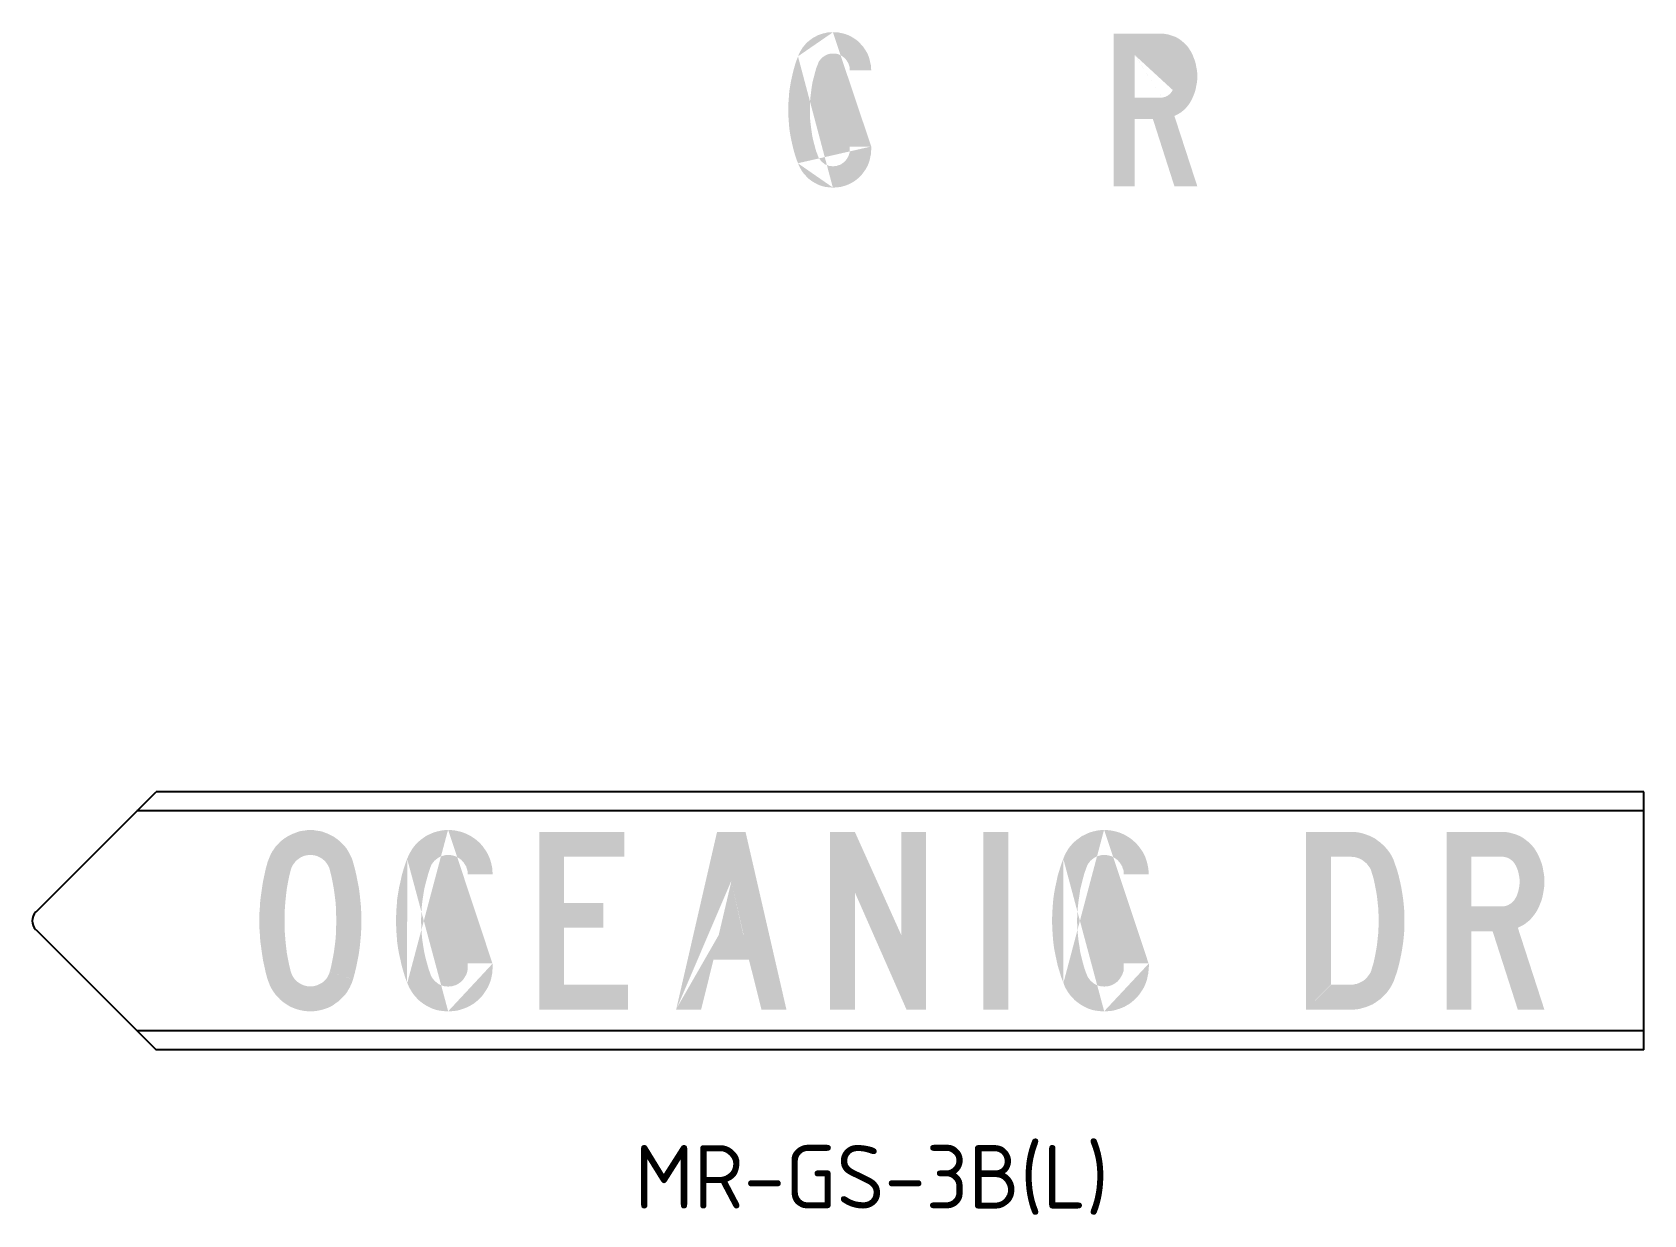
# Model space of a CAD drawing. Extents: x 78 to 205, y 104 to 197.
import ezdxf

# ---------------------------------------------------------------- set-up
doc = ezdxf.new("R2010")
doc.units = 0
doc.header["$LTSCALE"] = 12
doc.header["$MEASUREMENT"] = 0
doc.layers.add('L25', color=1, linetype='CONTINUOUS')
doc.layers.add('T50', color=7, linetype='CONTINUOUS')
doc.styles.add('ISO', font='ISO3098B')

msp = doc.modelspace()

# ---------------------------------------------------------------- hatches: boundary and pattern name
at = {"layer": 'L25'}
h = msp.add_hatch(color=256, dxfattribs=at)
h.paths.add_polyline_path([(144.11, 187.49), (144.09, 187.49)], flags=16)
edge = h.paths.add_edge_path()
edge.add_line((142.41, 187.72), (144.11, 187.72))
edge.add_line((144.11, 187.72), (144.11, 187.49))
edge.add_line((144.09, 187.29), (144.11, 187.49))
edge.add_line((144.09, 187.29), (144.08, 187.08))
edge.add_line((144.08, 187.08), (144.03, 186.88))
edge.add_line((144.03, 186.88), (143.99, 186.67))
edge.add_line((143.99, 186.67), (143.93, 186.48))
edge.add_line((143.93, 186.48), (143.86, 186.29))
edge.add_line((143.86, 186.29), (143.77, 186.11))
edge.add_line((143.77, 186.11), (143.67, 185.93))
edge.add_line((143.67, 185.93), (143.55, 185.76))
edge.add_line((143.55, 185.76), (143.43, 185.59))
edge.add_line((143.43, 185.59), (143.3, 185.43))
edge.add_line((143.3, 185.43), (143.16, 185.29))
edge.add_line((143.16, 185.29), (143, 185.16))
edge.add_line((143, 185.16), (142.84, 185.03))
edge.add_line((142.84, 185.03), (142.66, 184.92))
edge.add_line((142.66, 184.92), (142.49, 184.82))
edge.add_line((142.49, 184.82), (142.3, 184.73))
edge.add_line((142.3, 184.73), (142.11, 184.66))
edge.add_line((142.11, 184.66), (141.92, 184.6))
edge.add_line((141.92, 184.6), (141.71, 184.54))
edge.add_line((141.71, 184.54), (141.51, 184.52))
edge.add_line((141.51, 184.52), (141.31, 184.5))
edge.add_line((141.31, 184.5), (141.1, 184.49))
edge.add_line((141.1, 184.49), (140.9, 184.5))
edge.add_line((140.9, 184.5), (140.71, 184.52))
edge.add_line((140.71, 184.52), (140.5, 184.54))
edge.add_line((140.5, 184.54), (140.31, 184.59))
edge.add_line((140.31, 184.59), (140.12, 184.65))
edge.add_line((140.12, 184.65), (139.93, 184.72))
edge.add_line((139.93, 184.72), (139.76, 184.81))
edge.add_line((139.76, 184.81), (139.58, 184.91))
edge.add_line((139.58, 184.91), (139.42, 185.01))
edge.add_line((139.42, 185.01), (139.26, 185.13))
edge.add_line((139.26, 185.13), (139.1, 185.26))
edge.add_line((139.1, 185.26), (138.97, 185.41))
edge.add_line((138.97, 185.41), (138.84, 185.55))
edge.add_line((138.84, 185.55), (138.71, 185.71))
edge.add_line((138.71, 185.71), (138.61, 185.87))
edge.add_line((138.61, 185.87), (138.51, 186.05))
edge.add_line((138.51, 186.05), (138.42, 186.22))
edge.add_line((138.42, 186.22), (138.35, 186.41))
edge.add_line((138.35, 186.41), (138.2, 186.79))
edge.add_line((138.2, 186.79), (138.08, 187.18))
edge.add_line((138.08, 187.18), (137.97, 187.58))
edge.add_line((137.97, 187.58), (137.88, 187.97))
edge.add_line((137.88, 187.97), (137.79, 188.38))
edge.add_line((137.79, 188.38), (137.72, 188.77))
edge.add_line((137.72, 188.77), (137.66, 189.18))
edge.add_line((137.66, 189.18), (137.63, 189.59))
edge.add_line((137.63, 189.59), (137.6, 190))
edge.add_line((137.6, 190), (137.59, 190.41))
edge.add_line((137.59, 190.41), (137.59, 190.82))
edge.add_line((137.59, 190.82), (137.6, 191.22))
edge.add_line((137.6, 191.22), (137.63, 191.63))
edge.add_line((137.63, 191.63), (137.66, 192.04))
edge.add_line((137.66, 192.04), (137.72, 192.43))
edge.add_line((137.72, 192.43), (137.79, 192.84))
edge.add_line((137.79, 192.84), (137.88, 193.24))
edge.add_line((137.88, 193.24), (137.97, 193.64))
edge.add_line((137.97, 193.64), (138.08, 194.04))
edge.add_line((138.08, 194.04), (138.2, 194.42))
edge.add_line((138.2, 194.42), (138.35, 194.81))
edge.add_line((138.35, 194.81), (138.42, 194.99))
edge.add_line((138.42, 194.99), (138.51, 195.18))
edge.add_line((138.51, 195.18), (138.61, 195.34))
edge.add_line((138.61, 195.34), (138.71, 195.51))
edge.add_line((138.71, 195.51), (138.84, 195.67))
edge.add_line((138.84, 195.67), (138.97, 195.82))
edge.add_line((138.97, 195.82), (139.1, 195.95))
edge.add_line((139.1, 195.95), (139.26, 196.08))
edge.add_line((139.26, 196.08), (139.42, 196.2))
edge.add_line((139.42, 196.2), (139.58, 196.31))
edge.add_line((139.58, 196.31), (139.76, 196.4))
edge.add_line((139.76, 196.4), (139.93, 196.49))
edge.add_line((139.93, 196.49), (140.12, 196.56))
edge.add_line((140.12, 196.56), (140.31, 196.62))
edge.add_line((140.31, 196.62), (140.5, 196.66))
edge.add_line((140.5, 196.66), (140.71, 196.71))
edge.add_line((140.71, 196.71), (140.9, 196.72))
edge.add_line((140.9, 196.72), (141.1, 196.72))
edge.add_line((141.1, 196.72), (141.31, 196.72))
edge.add_line((141.31, 196.72), (141.51, 196.71))
edge.add_line((141.51, 196.71), (141.71, 196.66))
edge.add_line((141.71, 196.66), (141.92, 196.62))
edge.add_line((141.92, 196.62), (142.11, 196.56))
edge.add_line((142.11, 196.56), (142.3, 196.49))
edge.add_line((142.3, 196.49), (142.49, 196.4))
edge.add_line((142.49, 196.4), (142.66, 196.3))
edge.add_line((142.66, 196.3), (142.84, 196.18))
edge.add_line((142.84, 196.18), (143, 196.07))
edge.add_line((143, 196.07), (143.16, 195.92))
edge.add_line((143.16, 195.92), (143.3, 195.77))
edge.add_line((143.3, 195.77), (143.43, 195.63))
edge.add_line((143.43, 195.63), (143.55, 195.47))
edge.add_line((143.55, 195.47), (143.67, 195.29))
edge.add_line((143.67, 195.29), (143.77, 195.12))
edge.add_line((143.77, 195.12), (143.86, 194.93))
edge.add_line((143.86, 194.93), (143.93, 194.74))
edge.add_line((143.93, 194.74), (143.99, 194.53))
edge.add_line((143.99, 194.53), (144.03, 194.34))
edge.add_line((144.03, 194.34), (144.08, 194.14))
edge.add_line((144.08, 194.14), (144.09, 193.94))
edge.add_line((144.09, 193.94), (144.11, 193.73))
edge.add_line((144.11, 193.73), (142.41, 193.73))
edge.add_line((142.41, 193.73), (142.41, 193.86))
edge.add_line((142.41, 193.86), (142.4, 194.01))
edge.add_line((142.4, 194.01), (142.36, 194.14))
edge.add_line((142.36, 194.14), (142.31, 194.27))
edge.add_line((142.31, 194.27), (142.24, 194.39))
edge.add_line((142.24, 194.39), (142.17, 194.51))
edge.add_line((142.17, 194.51), (142.08, 194.61))
edge.add_line((142.08, 194.61), (141.99, 194.71))
edge.add_line((141.99, 194.71), (141.87, 194.8))
edge.add_line((141.87, 194.8), (141.76, 194.87))
edge.add_line((141.76, 194.87), (141.64, 194.94))
edge.add_line((141.64, 194.94), (141.51, 194.99))
edge.add_line((141.51, 194.99), (141.38, 195.02))
edge.add_line((141.38, 195.02), (141.23, 195.04))
edge.add_line((141.23, 195.04), (141.1, 195.04))
edge.add_line((141.1, 195.04), (140.97, 195.04))
edge.add_line((140.97, 195.04), (140.84, 195.02))
edge.add_line((140.84, 195.02), (140.72, 194.99))
edge.add_line((140.72, 194.99), (140.59, 194.94))
edge.add_line((140.59, 194.94), (140.47, 194.88))
edge.add_line((140.47, 194.88), (140.37, 194.81))
edge.add_line((140.37, 194.81), (140.27, 194.74))
edge.add_line((140.27, 194.74), (140.17, 194.65))
edge.add_line((140.17, 194.65), (140.1, 194.55))
edge.add_line((140.1, 194.55), (140.01, 194.45))
edge.add_line((140.01, 194.45), (139.95, 194.33))
edge.add_line((139.95, 194.33), (139.91, 194.21))
edge.add_line((139.91, 194.21), (139.77, 193.85))
edge.add_line((139.77, 193.85), (139.67, 193.47))
edge.add_line((139.67, 193.47), (139.57, 193.09))
edge.add_line((139.57, 193.09), (139.48, 192.73))
edge.add_line((139.48, 192.73), (139.42, 192.35))
edge.add_line((139.42, 192.35), (139.37, 191.95))
edge.add_line((139.37, 191.95), (139.32, 191.57))
edge.add_line((139.32, 191.57), (139.29, 191.19))
edge.add_line((139.29, 191.19), (139.28, 190.8))
edge.add_line((139.28, 190.8), (139.28, 190.42))
edge.add_line((139.28, 190.42), (139.29, 190.03))
edge.add_line((139.29, 190.03), (139.32, 189.65))
edge.add_line((139.32, 189.65), (139.37, 189.26))
edge.add_line((139.37, 189.26), (139.42, 188.88))
edge.add_line((139.42, 188.88), (139.48, 188.5))
edge.add_line((139.48, 188.5), (139.57, 188.12))
edge.add_line((139.57, 188.12), (139.67, 187.74))
edge.add_line((139.67, 187.74), (139.77, 187.37))
edge.add_line((139.77, 187.37), (139.91, 187.01))
edge.add_line((139.91, 187.01), (139.95, 186.89))
edge.add_line((139.95, 186.89), (140.01, 186.78))
edge.add_line((140.01, 186.78), (140.1, 186.67))
edge.add_line((140.1, 186.67), (140.17, 186.57))
edge.add_line((140.17, 186.57), (140.27, 186.48))
edge.add_line((140.27, 186.48), (140.37, 186.4))
edge.add_line((140.37, 186.4), (140.47, 186.32))
edge.add_line((140.47, 186.32), (140.59, 186.28))
edge.add_line((140.59, 186.28), (140.72, 186.22))
edge.add_line((140.72, 186.22), (140.84, 186.19))
edge.add_line((140.84, 186.19), (140.97, 186.18))
edge.add_line((140.97, 186.18), (141.1, 186.16))
edge.add_line((141.1, 186.16), (141.23, 186.18))
edge.add_line((141.23, 186.18), (141.38, 186.19))
edge.add_line((141.38, 186.19), (141.51, 186.24))
edge.add_line((141.51, 186.24), (141.64, 186.28))
edge.add_line((141.64, 186.28), (141.76, 186.34))
edge.add_line((141.76, 186.34), (141.87, 186.43))
edge.add_line((141.87, 186.43), (141.99, 186.5))
edge.add_line((141.99, 186.5), (142.08, 186.6))
edge.add_line((142.08, 186.6), (142.17, 186.72))
edge.add_line((142.17, 186.72), (142.24, 186.83))
edge.add_line((142.24, 186.83), (142.31, 186.95))
edge.add_line((142.31, 186.95), (142.36, 187.08))
edge.add_line((142.36, 187.08), (142.4, 187.21))
edge.add_line((142.4, 187.21), (142.41, 187.34))
edge.add_line((142.41, 187.34), (142.41, 187.49))
edge.add_line((142.41, 187.49), (142.41, 187.72))
edge = h.paths.add_edge_path(flags=16)
edge.add_line((138.35, 186.41), (138.33, 186.41))
edge.add_line((141.1, 184.49), (141.09, 184.49))
edge.add_line((138.35, 194.81), (138.33, 194.81))
edge.add_line((141.1, 196.72), (141.09, 196.72))
edge.add_line((144.11, 187.72), (144.09, 187.72))
h = msp.add_hatch(color=256, dxfattribs=at)
h.paths.add_polyline_path([(144.11, 187.49), (144.09, 187.49)], flags=16)
edge = h.paths.add_edge_path()
edge.add_line((142.41, 187.72), (144.11, 187.72))
edge.add_line((144.11, 187.72), (144.11, 187.49))
edge.add_line((144.09, 187.29), (144.11, 187.49))
edge.add_line((144.09, 187.29), (144.08, 187.08))
edge.add_line((144.08, 187.08), (144.03, 186.88))
edge.add_line((144.03, 186.88), (143.99, 186.67))
edge.add_line((143.99, 186.67), (143.93, 186.48))
edge.add_line((143.93, 186.48), (143.86, 186.29))
edge.add_line((143.86, 186.29), (143.77, 186.11))
edge.add_line((143.77, 186.11), (143.67, 185.93))
edge.add_line((143.67, 185.93), (143.55, 185.76))
edge.add_line((143.55, 185.76), (143.43, 185.59))
edge.add_line((143.43, 185.59), (143.3, 185.43))
edge.add_line((143.3, 185.43), (143.16, 185.29))
edge.add_line((143.16, 185.29), (143, 185.16))
edge.add_line((143, 185.16), (142.84, 185.03))
edge.add_line((142.84, 185.03), (142.66, 184.92))
edge.add_line((142.66, 184.92), (142.49, 184.82))
edge.add_line((142.49, 184.82), (142.3, 184.73))
edge.add_line((142.3, 184.73), (142.11, 184.66))
edge.add_line((142.11, 184.66), (141.92, 184.6))
edge.add_line((141.92, 184.6), (141.71, 184.54))
edge.add_line((141.71, 184.54), (141.51, 184.52))
edge.add_line((141.51, 184.52), (141.31, 184.5))
edge.add_line((141.31, 184.5), (141.1, 184.49))
edge.add_line((141.1, 184.49), (140.9, 184.5))
edge.add_line((140.9, 184.5), (140.71, 184.52))
edge.add_line((140.71, 184.52), (140.5, 184.54))
edge.add_line((140.5, 184.54), (140.31, 184.59))
edge.add_line((140.31, 184.59), (140.12, 184.65))
edge.add_line((140.12, 184.65), (139.93, 184.72))
edge.add_line((139.93, 184.72), (139.76, 184.81))
edge.add_line((139.76, 184.81), (139.58, 184.91))
edge.add_line((139.58, 184.91), (139.42, 185.01))
edge.add_line((139.42, 185.01), (139.26, 185.13))
edge.add_line((139.26, 185.13), (139.1, 185.26))
edge.add_line((139.1, 185.26), (138.97, 185.41))
edge.add_line((138.97, 185.41), (138.84, 185.55))
edge.add_line((138.84, 185.55), (138.71, 185.71))
edge.add_line((138.71, 185.71), (138.61, 185.87))
edge.add_line((138.61, 185.87), (138.51, 186.05))
edge.add_line((138.51, 186.05), (138.42, 186.22))
edge.add_line((138.42, 186.22), (138.35, 186.41))
edge.add_line((138.35, 186.41), (138.2, 186.79))
edge.add_line((138.2, 186.79), (138.08, 187.18))
edge.add_line((138.08, 187.18), (137.97, 187.58))
edge.add_line((137.97, 187.58), (137.88, 187.97))
edge.add_line((137.88, 187.97), (137.79, 188.38))
edge.add_line((137.79, 188.38), (137.72, 188.77))
edge.add_line((137.72, 188.77), (137.66, 189.18))
edge.add_line((137.66, 189.18), (137.63, 189.59))
edge.add_line((137.63, 189.59), (137.6, 190))
edge.add_line((137.6, 190), (137.59, 190.41))
edge.add_line((137.59, 190.41), (137.59, 190.82))
edge.add_line((137.59, 190.82), (137.6, 191.22))
edge.add_line((137.6, 191.22), (137.63, 191.63))
edge.add_line((137.63, 191.63), (137.66, 192.04))
edge.add_line((137.66, 192.04), (137.72, 192.43))
edge.add_line((137.72, 192.43), (137.79, 192.84))
edge.add_line((137.79, 192.84), (137.88, 193.24))
edge.add_line((137.88, 193.24), (137.97, 193.64))
edge.add_line((137.97, 193.64), (138.08, 194.04))
edge.add_line((138.08, 194.04), (138.2, 194.42))
edge.add_line((138.2, 194.42), (138.35, 194.81))
edge.add_line((138.35, 194.81), (138.42, 194.99))
edge.add_line((138.42, 194.99), (138.51, 195.18))
edge.add_line((138.51, 195.18), (138.61, 195.34))
edge.add_line((138.61, 195.34), (138.71, 195.51))
edge.add_line((138.71, 195.51), (138.84, 195.67))
edge.add_line((138.84, 195.67), (138.97, 195.82))
edge.add_line((138.97, 195.82), (139.1, 195.95))
edge.add_line((139.1, 195.95), (139.26, 196.08))
edge.add_line((139.26, 196.08), (139.42, 196.2))
edge.add_line((139.42, 196.2), (139.58, 196.31))
edge.add_line((139.58, 196.31), (139.76, 196.4))
edge.add_line((139.76, 196.4), (139.93, 196.49))
edge.add_line((139.93, 196.49), (140.12, 196.56))
edge.add_line((140.12, 196.56), (140.31, 196.62))
edge.add_line((140.31, 196.62), (140.5, 196.66))
edge.add_line((140.5, 196.66), (140.71, 196.71))
edge.add_line((140.71, 196.71), (140.9, 196.72))
edge.add_line((140.9, 196.72), (141.1, 196.72))
edge.add_line((141.1, 196.72), (141.31, 196.72))
edge.add_line((141.31, 196.72), (141.51, 196.71))
edge.add_line((141.51, 196.71), (141.71, 196.66))
edge.add_line((141.71, 196.66), (141.92, 196.62))
edge.add_line((141.92, 196.62), (142.11, 196.56))
edge.add_line((142.11, 196.56), (142.3, 196.49))
edge.add_line((142.3, 196.49), (142.49, 196.4))
edge.add_line((142.49, 196.4), (142.66, 196.3))
edge.add_line((142.66, 196.3), (142.84, 196.18))
edge.add_line((142.84, 196.18), (143, 196.07))
edge.add_line((143, 196.07), (143.16, 195.92))
edge.add_line((143.16, 195.92), (143.3, 195.77))
edge.add_line((143.3, 195.77), (143.43, 195.63))
edge.add_line((143.43, 195.63), (143.55, 195.47))
edge.add_line((143.55, 195.47), (143.67, 195.29))
edge.add_line((143.67, 195.29), (143.77, 195.12))
edge.add_line((143.77, 195.12), (143.86, 194.93))
edge.add_line((143.86, 194.93), (143.93, 194.74))
edge.add_line((143.93, 194.74), (143.99, 194.53))
edge.add_line((143.99, 194.53), (144.03, 194.34))
edge.add_line((144.03, 194.34), (144.08, 194.14))
edge.add_line((144.08, 194.14), (144.09, 193.94))
edge.add_line((144.09, 193.94), (144.11, 193.73))
edge.add_line((144.11, 193.73), (142.41, 193.73))
edge.add_line((142.41, 193.73), (142.41, 193.86))
edge.add_line((142.41, 193.86), (142.4, 194.01))
edge.add_line((142.4, 194.01), (142.36, 194.14))
edge.add_line((142.36, 194.14), (142.31, 194.27))
edge.add_line((142.31, 194.27), (142.24, 194.39))
edge.add_line((142.24, 194.39), (142.17, 194.51))
edge.add_line((142.17, 194.51), (142.08, 194.61))
edge.add_line((142.08, 194.61), (141.99, 194.71))
edge.add_line((141.99, 194.71), (141.87, 194.8))
edge.add_line((141.87, 194.8), (141.76, 194.87))
edge.add_line((141.76, 194.87), (141.64, 194.94))
edge.add_line((141.64, 194.94), (141.51, 194.99))
edge.add_line((141.51, 194.99), (141.38, 195.02))
edge.add_line((141.38, 195.02), (141.23, 195.04))
edge.add_line((141.23, 195.04), (141.1, 195.04))
edge.add_line((141.1, 195.04), (140.97, 195.04))
edge.add_line((140.97, 195.04), (140.84, 195.02))
edge.add_line((140.84, 195.02), (140.72, 194.99))
edge.add_line((140.72, 194.99), (140.59, 194.94))
edge.add_line((140.59, 194.94), (140.47, 194.88))
edge.add_line((140.47, 194.88), (140.37, 194.81))
edge.add_line((140.37, 194.81), (140.27, 194.74))
edge.add_line((140.27, 194.74), (140.17, 194.65))
edge.add_line((140.17, 194.65), (140.1, 194.55))
edge.add_line((140.1, 194.55), (140.01, 194.45))
edge.add_line((140.01, 194.45), (139.95, 194.33))
edge.add_line((139.95, 194.33), (139.91, 194.21))
edge.add_line((139.91, 194.21), (139.77, 193.85))
edge.add_line((139.77, 193.85), (139.67, 193.47))
edge.add_line((139.67, 193.47), (139.57, 193.09))
edge.add_line((139.57, 193.09), (139.48, 192.73))
edge.add_line((139.48, 192.73), (139.42, 192.35))
edge.add_line((139.42, 192.35), (139.37, 191.95))
edge.add_line((139.37, 191.95), (139.32, 191.57))
edge.add_line((139.32, 191.57), (139.29, 191.19))
edge.add_line((139.29, 191.19), (139.28, 190.8))
edge.add_line((139.28, 190.8), (139.28, 190.42))
edge.add_line((139.28, 190.42), (139.29, 190.03))
edge.add_line((139.29, 190.03), (139.32, 189.65))
edge.add_line((139.32, 189.65), (139.37, 189.26))
edge.add_line((139.37, 189.26), (139.42, 188.88))
edge.add_line((139.42, 188.88), (139.48, 188.5))
edge.add_line((139.48, 188.5), (139.57, 188.12))
edge.add_line((139.57, 188.12), (139.67, 187.74))
edge.add_line((139.67, 187.74), (139.77, 187.37))
edge.add_line((139.77, 187.37), (139.91, 187.01))
edge.add_line((139.91, 187.01), (139.95, 186.89))
edge.add_line((139.95, 186.89), (140.01, 186.78))
edge.add_line((140.01, 186.78), (140.1, 186.67))
edge.add_line((140.1, 186.67), (140.17, 186.57))
edge.add_line((140.17, 186.57), (140.27, 186.48))
edge.add_line((140.27, 186.48), (140.37, 186.4))
edge.add_line((140.37, 186.4), (140.47, 186.32))
edge.add_line((140.47, 186.32), (140.59, 186.28))
edge.add_line((140.59, 186.28), (140.72, 186.22))
edge.add_line((140.72, 186.22), (140.84, 186.19))
edge.add_line((140.84, 186.19), (140.97, 186.18))
edge.add_line((140.97, 186.18), (141.1, 186.16))
edge.add_line((141.1, 186.16), (141.23, 186.18))
edge.add_line((141.23, 186.18), (141.38, 186.19))
edge.add_line((141.38, 186.19), (141.51, 186.24))
edge.add_line((141.51, 186.24), (141.64, 186.28))
edge.add_line((141.64, 186.28), (141.76, 186.34))
edge.add_line((141.76, 186.34), (141.87, 186.43))
edge.add_line((141.87, 186.43), (141.99, 186.5))
edge.add_line((141.99, 186.5), (142.08, 186.6))
edge.add_line((142.08, 186.6), (142.17, 186.72))
edge.add_line((142.17, 186.72), (142.24, 186.83))
edge.add_line((142.24, 186.83), (142.31, 186.95))
edge.add_line((142.31, 186.95), (142.36, 187.08))
edge.add_line((142.36, 187.08), (142.4, 187.21))
edge.add_line((142.4, 187.21), (142.41, 187.34))
edge.add_line((142.41, 187.34), (142.41, 187.49))
edge.add_line((142.41, 187.49), (142.41, 187.72))
edge = h.paths.add_edge_path(flags=16)
edge.add_line((138.35, 186.41), (138.33, 186.41))
edge.add_line((141.1, 184.49), (141.09, 184.49))
edge.add_line((138.35, 194.81), (138.33, 194.81))
edge.add_line((141.1, 196.72), (141.09, 196.72))
edge.add_line((144.11, 187.72), (144.09, 187.72))
h = msp.add_hatch(color=256, dxfattribs=at)
h.paths.add_polyline_path([(166.86, 196.61), (166.87, 196.61)], flags=16)
edge = h.paths.add_edge_path()
edge.add_line((163.17, 196.61), (166.87, 196.61))
edge.add_line((167.07, 196.61), (166.87, 196.61))
edge.add_line((167.07, 196.61), (167.26, 196.58))
edge.add_line((167.26, 196.58), (167.45, 196.55))
edge.add_line((167.45, 196.55), (167.64, 196.49))
edge.add_line((167.64, 196.49), (167.83, 196.43))
edge.add_line((167.83, 196.43), (168.02, 196.36))
edge.add_line((168.02, 196.36), (168.2, 196.27))
edge.add_line((168.2, 196.27), (168.36, 196.17))
edge.add_line((168.36, 196.17), (168.52, 196.05))
edge.add_line((168.52, 196.05), (168.66, 195.93))
edge.add_line((168.66, 195.93), (168.81, 195.8))
edge.add_line((168.81, 195.8), (168.94, 195.66))
edge.add_line((168.94, 195.66), (169.07, 195.5))
edge.add_line((169.07, 195.5), (169.17, 195.34))
edge.add_line((169.17, 195.34), (169.28, 195.16))
edge.add_line((169.28, 195.16), (169.39, 194.94))
edge.add_line((169.39, 194.94), (169.48, 194.71))
edge.add_line((169.48, 194.71), (169.57, 194.48))
edge.add_line((169.57, 194.48), (169.64, 194.24))
edge.add_line((169.64, 194.24), (169.68, 193.99))
edge.add_line((169.68, 193.99), (169.73, 193.75))
edge.add_line((169.73, 193.75), (169.76, 193.5))
edge.add_line((169.76, 193.5), (169.76, 193.25))
edge.add_line((169.76, 193.25), (169.76, 193))
edge.add_line((169.76, 193), (169.73, 192.76))
edge.add_line((169.73, 192.76), (169.68, 192.51))
edge.add_line((169.68, 192.51), (169.64, 192.26))
edge.add_line((169.64, 192.26), (169.57, 192.01))
edge.add_line((169.57, 192.01), (169.48, 191.78))
edge.add_line((169.48, 191.78), (169.39, 191.56))
edge.add_line((169.39, 191.56), (169.28, 191.33))
edge.add_line((169.28, 191.33), (169.17, 191.15))
edge.add_line((169.17, 191.15), (169.06, 190.99))
edge.add_line((169.06, 190.99), (168.93, 190.83))
edge.add_line((168.93, 190.83), (168.8, 190.68))
edge.add_line((168.8, 190.68), (168.65, 190.55))
edge.add_line((168.65, 190.55), (168.49, 190.42))
edge.add_line((168.49, 190.42), (168.31, 190.31))
edge.add_line((168.31, 190.31), (168.14, 190.22))
edge.add_line((168.14, 190.22), (167.96, 190.13))
edge.add_line((167.96, 190.13), (169.76, 184.6))
edge.add_line((169.76, 184.6), (167.96, 184.6))
edge.add_line((167.96, 184.6), (166.27, 189.88))
edge.add_line((166.27, 189.88), (164.84, 189.88))
edge.add_line((164.84, 189.88), (164.84, 184.6))
edge.add_line((164.84, 184.6), (163.17, 184.6))
edge.add_line((163.17, 184.6), (163.17, 196.61))
h.paths.add_polyline_path([(166.86, 194.93), (166.87, 194.93)], flags=0)
edge = h.paths.add_edge_path(flags=16)
edge.add_line((166.87, 191.57), (164.84, 191.57))
edge.add_line((164.84, 191.57), (164.84, 194.93))
edge.add_line((164.84, 194.93), (166.87, 194.93))
edge.add_line((167, 194.93), (166.87, 194.93))
edge.add_line((167, 194.93), (167.12, 194.9))
edge.add_line((167.12, 194.9), (167.23, 194.87))
edge.add_line((167.23, 194.87), (167.34, 194.83))
edge.add_line((167.34, 194.83), (167.44, 194.77))
edge.add_line((167.44, 194.77), (167.54, 194.69))
edge.add_line((167.54, 194.69), (167.63, 194.62))
edge.add_line((167.63, 194.62), (167.7, 194.53))
edge.add_line((167.7, 194.53), (167.77, 194.43))
edge.add_line((167.77, 194.43), (167.83, 194.33))
edge.add_line((167.83, 194.33), (167.91, 194.16))
edge.add_line((167.91, 194.16), (167.98, 193.98))
edge.add_line((167.98, 193.98), (168.02, 193.81))
edge.add_line((168.02, 193.81), (168.05, 193.62))
edge.add_line((168.05, 193.62), (168.08, 193.44))
edge.add_line((168.08, 193.44), (168.08, 193.25))
edge.add_line((168.08, 193.25), (168.08, 193.06))
edge.add_line((168.08, 193.06), (168.05, 192.87))
edge.add_line((168.05, 192.87), (168.02, 192.7))
edge.add_line((168.02, 192.7), (167.98, 192.52))
edge.add_line((167.98, 192.52), (167.91, 192.33))
edge.add_line((167.91, 192.33), (167.83, 192.17))
edge.add_line((167.83, 192.17), (167.77, 192.07))
edge.add_line((167.77, 192.07), (167.7, 191.97))
edge.add_line((167.7, 191.97), (167.63, 191.88))
edge.add_line((167.63, 191.88), (167.54, 191.81))
edge.add_line((167.54, 191.81), (167.44, 191.73))
edge.add_line((167.44, 191.73), (167.34, 191.68))
edge.add_line((167.34, 191.68), (167.23, 191.63))
edge.add_line((167.23, 191.63), (167.12, 191.6))
edge.add_line((167.12, 191.6), (167, 191.57))
edge.add_line((167, 191.57), (166.87, 191.57))
edge = h.paths.add_edge_path(flags=16)
edge.add_line((164.84, 194.93), (164.83, 194.93))
edge.add_line((167.83, 192.17), (167.82, 192.17))
edge.add_line((167.96, 190.13), (167.95, 190.13))
edge.add_line((169.28, 191.33), (169.26, 191.33))
edge.add_line((167.83, 194.33), (167.82, 194.33))
edge.add_line((169.28, 195.16), (169.26, 195.16))
h = msp.add_hatch(color=256, dxfattribs=at)
h.paths.add_polyline_path([(166.86, 196.61), (166.87, 196.61)], flags=16)
edge = h.paths.add_edge_path()
edge.add_line((163.17, 196.61), (166.87, 196.61))
edge.add_line((167.07, 196.61), (166.87, 196.61))
edge.add_line((167.07, 196.61), (167.26, 196.58))
edge.add_line((167.26, 196.58), (167.45, 196.55))
edge.add_line((167.45, 196.55), (167.64, 196.49))
edge.add_line((167.64, 196.49), (167.83, 196.43))
edge.add_line((167.83, 196.43), (168.02, 196.36))
edge.add_line((168.02, 196.36), (168.2, 196.27))
edge.add_line((168.2, 196.27), (168.36, 196.17))
edge.add_line((168.36, 196.17), (168.52, 196.05))
edge.add_line((168.52, 196.05), (168.66, 195.93))
edge.add_line((168.66, 195.93), (168.81, 195.8))
edge.add_line((168.81, 195.8), (168.94, 195.66))
edge.add_line((168.94, 195.66), (169.07, 195.5))
edge.add_line((169.07, 195.5), (169.17, 195.34))
edge.add_line((169.17, 195.34), (169.28, 195.16))
edge.add_line((169.28, 195.16), (169.39, 194.94))
edge.add_line((169.39, 194.94), (169.48, 194.71))
edge.add_line((169.48, 194.71), (169.57, 194.48))
edge.add_line((169.57, 194.48), (169.64, 194.24))
edge.add_line((169.64, 194.24), (169.68, 193.99))
edge.add_line((169.68, 193.99), (169.73, 193.75))
edge.add_line((169.73, 193.75), (169.76, 193.5))
edge.add_line((169.76, 193.5), (169.76, 193.25))
edge.add_line((169.76, 193.25), (169.76, 193))
edge.add_line((169.76, 193), (169.73, 192.76))
edge.add_line((169.73, 192.76), (169.68, 192.51))
edge.add_line((169.68, 192.51), (169.64, 192.26))
edge.add_line((169.64, 192.26), (169.57, 192.01))
edge.add_line((169.57, 192.01), (169.48, 191.78))
edge.add_line((169.48, 191.78), (169.39, 191.56))
edge.add_line((169.39, 191.56), (169.28, 191.33))
edge.add_line((169.28, 191.33), (169.17, 191.15))
edge.add_line((169.17, 191.15), (169.06, 190.99))
edge.add_line((169.06, 190.99), (168.93, 190.83))
edge.add_line((168.93, 190.83), (168.8, 190.68))
edge.add_line((168.8, 190.68), (168.65, 190.55))
edge.add_line((168.65, 190.55), (168.49, 190.42))
edge.add_line((168.49, 190.42), (168.31, 190.31))
edge.add_line((168.31, 190.31), (168.14, 190.22))
edge.add_line((168.14, 190.22), (167.96, 190.13))
edge.add_line((167.96, 190.13), (169.76, 184.6))
edge.add_line((169.76, 184.6), (167.96, 184.6))
edge.add_line((167.96, 184.6), (166.27, 189.88))
edge.add_line((166.27, 189.88), (164.84, 189.88))
edge.add_line((164.84, 189.88), (164.84, 184.6))
edge.add_line((164.84, 184.6), (163.17, 184.6))
edge.add_line((163.17, 184.6), (163.17, 196.61))
h.paths.add_polyline_path([(166.86, 194.93), (166.87, 194.93)], flags=16)
edge = h.paths.add_edge_path(flags=16)
edge.add_line((166.87, 191.57), (164.84, 191.57))
edge.add_line((164.84, 191.57), (164.84, 194.93))
edge.add_line((164.84, 194.93), (166.87, 194.93))
edge.add_line((167, 194.93), (166.87, 194.93))
edge.add_line((167, 194.93), (167.12, 194.9))
edge.add_line((167.12, 194.9), (167.23, 194.87))
edge.add_line((167.23, 194.87), (167.34, 194.83))
edge.add_line((167.34, 194.83), (167.44, 194.77))
edge.add_line((167.44, 194.77), (167.54, 194.69))
edge.add_line((167.54, 194.69), (167.63, 194.62))
edge.add_line((167.63, 194.62), (167.7, 194.53))
edge.add_line((167.7, 194.53), (167.77, 194.43))
edge.add_line((167.77, 194.43), (167.83, 194.33))
edge.add_line((167.83, 194.33), (167.91, 194.16))
edge.add_line((167.91, 194.16), (167.98, 193.98))
edge.add_line((167.98, 193.98), (168.02, 193.81))
edge.add_line((168.02, 193.81), (168.05, 193.62))
edge.add_line((168.05, 193.62), (168.08, 193.44))
edge.add_line((168.08, 193.44), (168.08, 193.25))
edge.add_line((168.08, 193.25), (168.08, 193.06))
edge.add_line((168.08, 193.06), (168.05, 192.87))
edge.add_line((168.05, 192.87), (168.02, 192.7))
edge.add_line((168.02, 192.7), (167.98, 192.52))
edge.add_line((167.98, 192.52), (167.91, 192.33))
edge.add_line((167.91, 192.33), (167.83, 192.17))
edge.add_line((167.83, 192.17), (167.77, 192.07))
edge.add_line((167.77, 192.07), (167.7, 191.97))
edge.add_line((167.7, 191.97), (167.63, 191.88))
edge.add_line((167.63, 191.88), (167.54, 191.81))
edge.add_line((167.54, 191.81), (167.44, 191.73))
edge.add_line((167.44, 191.73), (167.34, 191.68))
edge.add_line((167.34, 191.68), (167.23, 191.63))
edge.add_line((167.23, 191.63), (167.12, 191.6))
edge.add_line((167.12, 191.6), (167, 191.57))
edge.add_line((167, 191.57), (166.87, 191.57))
edge = h.paths.add_edge_path(flags=16)
edge.add_line((164.84, 194.93), (164.83, 194.93))
edge.add_line((167.96, 190.13), (167.95, 190.13))
h = msp.add_hatch(color=256, dxfattribs=at)
h.paths.add_polyline_path([(97.95, 126.27), (97.98, 125.77), (98.02, 125.26), (98.07, 124.77), (98.13, 124.26), (98.22, 123.77), (98.32, 123.27), (98.44, 122.78), (98.49, 122.63), (98.56, 122.47), (98.65, 122.32), (98.75, 122.18), (98.85, 122.06), (98.99, 121.95), (99.12, 121.86), (99.26, 121.78), (99.41, 121.71), (99.56, 121.66), (99.73, 121.62), (99.9, 121.61), (100.07, 121.61), (100.23, 121.62), (100.4, 121.66), (100.55, 121.71), (100.7, 121.78), (100.86, 121.86), (100.99, 121.95), (101.11, 122.06), (101.23, 122.18), (101.32, 122.32), (101.4, 122.47), (101.47, 122.63), (101.52, 122.78), (101.64, 123.27), (101.74, 123.77), (101.83, 124.26), (101.9, 124.77), (101.96, 125.26), (102, 125.77), (102.01, 126.27), (102.03, 126.78), (102.01, 127.27), (102, 127.78), (101.96, 128.29), (101.9, 128.78), (101.83, 129.28), (101.74, 129.79), (101.64, 130.28), (101.52, 130.76), (101.47, 130.93), (101.4, 131.08), (101.32, 131.22), (101.23, 131.35), (101.11, 131.49), (100.99, 131.59), (100.86, 131.69), (100.7, 131.78), (100.55, 131.85), (100.4, 131.9), (100.23, 131.93), (100.07, 131.95), (99.9, 131.95), (99.73, 131.93), (99.56, 131.9), (99.41, 131.85), (99.26, 131.78), (99.12, 131.69), (98.99, 131.59), (98.85, 131.49), (98.75, 131.35), (98.65, 131.22), (98.56, 131.08), (98.49, 130.93), (98.44, 130.76), (98.32, 130.28), (98.22, 129.79), (98.13, 129.28), (98.07, 128.78), (98.02, 128.29), (97.98, 127.78), (97.95, 127.27), (97.95, 126.78)], flags=16)
h.paths.add_polyline_path([(95.97, 126.25), (96.01, 125.74), (96.04, 125.21), (96.11, 124.7), (96.18, 124.19), (96.26, 123.66), (96.37, 123.17), (96.48, 122.66), (96.62, 122.15), (96.71, 121.93), (96.79, 121.71), (96.89, 121.5), (97.01, 121.3), (97.15, 121.09), (97.28, 120.91), (97.45, 120.74), (97.61, 120.57), (97.79, 120.41), (97.98, 120.28), (98.19, 120.14), (98.39, 120.02), (98.61, 119.92), (98.82, 119.84), (99.05, 119.77), (99.27, 119.72), (99.51, 119.67), (99.75, 119.65), (99.99, 119.65), (100.23, 119.65), (100.45, 119.67), (100.69, 119.72), (100.93, 119.77), (101.15, 119.84), (101.37, 119.92), (101.59, 120.02), (101.79, 120.14), (101.98, 120.28), (102.17, 120.41), (102.35, 120.57), (102.52, 120.74), (102.68, 120.91), (102.83, 121.09), (102.95, 121.3), (103.07, 121.5), (103.17, 121.71), (103.27, 121.93), (103.34, 122.15), (103.48, 122.66), (103.6, 123.17), (103.7, 123.66), (103.8, 124.19), (103.87, 124.7), (103.92, 125.21), (103.97, 125.74), (103.99, 126.25), (104, 126.78), (103.99, 127.29), (103.97, 127.82), (103.92, 128.33), (103.87, 128.85), (103.8, 129.36), (103.7, 129.87), (103.6, 130.38), (103.48, 130.89), (103.34, 131.39), (103.27, 131.63), (103.17, 131.83), (103.07, 132.05), (102.95, 132.26), (102.83, 132.46), (102.68, 132.65), (102.52, 132.82), (102.35, 132.99), (102.17, 133.14), (101.98, 133.28), (101.79, 133.41), (101.59, 133.51), (101.37, 133.62), (101.15, 133.7), (100.93, 133.79), (100.69, 133.84), (100.45, 133.87), (100.23, 133.91), (99.99, 133.91), (99.75, 133.91), (99.51, 133.87), (99.27, 133.84), (99.05, 133.79), (98.82, 133.7), (98.61, 133.62), (98.39, 133.51), (98.19, 133.41), (97.98, 133.28), (97.79, 133.14), (97.61, 132.99), (97.45, 132.82), (97.28, 132.65), (97.15, 132.46), (97.01, 132.26), (96.89, 132.05), (96.79, 131.83), (96.71, 131.63), (96.62, 131.39), (96.48, 130.89), (96.37, 130.38), (96.26, 129.87), (96.18, 129.36), (96.11, 128.85), (96.04, 128.33), (96.01, 127.82), (95.97, 127.29), (95.97, 126.78)])
edge = h.paths.add_edge_path(flags=16)
edge.add_line((103.34, 122.15), (103.32, 122.15))
edge.add_line((101.52, 122.78), (101.5, 122.78))
h = msp.add_hatch(color=256, dxfattribs=at)
h.paths.add_polyline_path([(108.5, 133), (108.34, 132.85), (108.19, 132.68), (108.04, 132.49), (107.92, 132.29), (107.8, 132.1), (107.7, 131.88), (107.61, 131.68), (107.44, 131.22), (107.3, 130.78), (107.17, 130.32), (107.07, 129.84), (106.96, 129.38), (106.88, 128.9), (106.81, 128.44), (106.78, 127.97), (106.74, 127.49), (106.73, 127.02), (106.73, 126.54), (106.74, 126.06), (106.78, 125.59), (106.81, 125.11), (106.88, 124.63), (106.96, 124.17), (107.07, 123.7), (107.17, 123.24), (107.3, 122.78), (107.44, 122.32), (107.61, 121.88), (107.7, 121.66), (107.8, 121.45), (107.92, 121.25), (108.04, 121.06), (108.19, 120.87), (108.34, 120.7), (108.5, 120.53), (108.68, 120.38), (108.87, 120.24), (109.06, 120.12), (109.26, 120.01), (109.47, 119.9), (109.69, 119.82), (109.91, 119.75), (110.13, 119.7), (110.37, 119.67), (110.59, 119.65), (110.83, 119.63), (111.06, 119.65), (111.3, 119.67), (111.54, 119.7), (111.78, 119.77), (112, 119.84), (112.22, 119.92), (112.44, 120.02), (112.65, 120.14), (112.85, 120.26), (113.04, 120.41), (113.23, 120.57), (113.4, 120.74), (113.55, 120.92), (113.68, 121.11), (113.82, 121.32), (113.94, 121.52), (114.04, 121.74), (114.13, 121.96), (114.2, 122.18), (114.25, 122.42), (114.3, 122.66), (114.31, 122.9), (114.33, 123.14), (114.33, 123.41), (112.36, 123.41), (112.36, 123.14), (112.36, 122.97), (112.34, 122.81), (112.29, 122.66), (112.24, 122.51), (112.15, 122.37), (112.07, 122.23), (111.97, 122.1), (111.86, 121.98), (111.73, 121.89), (111.59, 121.79), (111.46, 121.72), (111.3, 121.67), (111.15, 121.62), (110.98, 121.61), (110.83, 121.59), (110.67, 121.61), (110.52, 121.62), (110.38, 121.66), (110.23, 121.72), (110.09, 121.78), (109.98, 121.86), (109.86, 121.96), (109.74, 122.06), (109.65, 122.18), (109.55, 122.3), (109.48, 122.44), (109.43, 122.57), (109.28, 123), (109.16, 123.43), (109.04, 123.87), (108.94, 124.31), (108.87, 124.75), (108.8, 125.19), (108.75, 125.65), (108.72, 126.1), (108.7, 126.56), (108.7, 127), (108.72, 127.46), (108.75, 127.9), (108.8, 128.34), (108.87, 128.8), (108.94, 129.24), (109.04, 129.67), (109.16, 130.11), (109.28, 130.55), (109.43, 130.98), (109.48, 131.12), (109.55, 131.25), (109.65, 131.37), (109.74, 131.49), (109.86, 131.59), (109.98, 131.68), (110.09, 131.76), (110.23, 131.83), (110.38, 131.88), (110.52, 131.92), (110.67, 131.95), (110.83, 131.95), (110.98, 131.95), (111.15, 131.92), (111.3, 131.88), (111.46, 131.83), (111.59, 131.75), (111.73, 131.66), (111.86, 131.56), (111.97, 131.44), (112.07, 131.32), (112.15, 131.18), (112.24, 131.05), (112.29, 130.89), (112.34, 130.74), (112.36, 130.57), (112.36, 130.42), (114.33, 130.42), (114.31, 130.66), (114.3, 130.89), (114.25, 131.13), (114.2, 131.35), (114.13, 131.59), (114.04, 131.81), (113.94, 132.03), (113.82, 132.24), (113.68, 132.44), (113.55, 132.63), (113.4, 132.8), (113.23, 132.97), (113.04, 133.14), (112.85, 133.28), (112.65, 133.41), (112.44, 133.53), (112.22, 133.63), (112, 133.72), (111.78, 133.79), (111.54, 133.84), (111.3, 133.89), (111.06, 133.91), (110.83, 133.91), (110.59, 133.91), (110.37, 133.89), (110.13, 133.84), (109.91, 133.79), (109.69, 133.72), (109.47, 133.63), (109.26, 133.53), (109.06, 133.43), (108.87, 133.29), (108.68, 133.16)])
edge = h.paths.add_edge_path(flags=16)
edge.add_line((114.33, 123.14), (114.31, 123.14))
edge.add_line((114.33, 123.14), (114.31, 123.14))
edge = h.paths.add_edge_path(flags=16)
edge.add_line((107.61, 121.88), (107.59, 121.88))
edge.add_line((107.61, 131.68), (107.59, 131.68))
edge.add_line((110.83, 119.63), (110.81, 119.63))
edge.add_line((114.33, 123.41), (114.31, 123.41))
edge.add_line((110.83, 133.91), (110.81, 133.91))
h = msp.add_hatch(color=256, dxfattribs=at)
h.paths.add_polyline_path([(124.98, 119.77), (117.99, 119.77), (117.99, 133.77), (124.69, 133.77), (124.69, 131.81), (119.95, 131.81), (119.95, 128.17), (123.02, 128.17), (123.02, 126.22), (119.95, 126.22), (119.95, 121.74), (124.98, 121.74)])
edge = h.paths.add_edge_path()
edge.add_line((117.99, 119.77), (117.97, 119.77))
h = msp.add_hatch(color=256, dxfattribs=at)
h.paths.add_polyline_path([(137.44, 119.77), (135.48, 119.77), (134.49, 123.7), (131.7, 123.7), (130.72, 119.77), (128.76, 119.77), (131.98, 133.77), (134.22, 133.77)])
h.paths.add_polyline_path([(134.07, 125.65), (133.1, 129.86), (132.11, 125.65)], flags=16)
edge = h.paths.add_edge_path()
edge.add_line((128.76, 119.77), (128.74, 119.77))
edge.add_line((132.11, 125.65), (132.09, 125.65))
edge.add_line((134.07, 125.65), (134.05, 125.65))
edge.add_line((133.1, 129.86), (133.08, 129.86))
h = msp.add_hatch(color=256, dxfattribs=at)
h.paths.add_polyline_path([(142.82, 129.01), (142.82, 119.77), (140.87, 119.77), (140.87, 133.77), (142.82, 133.77), (146.47, 125.65), (146.47, 133.77), (148.42, 133.77), (148.42, 119.77), (146.89, 119.77)])
edge = h.paths.add_edge_path()
edge.add_line((140.87, 119.77), (140.85, 119.77))
h = msp.add_hatch(color=256, dxfattribs=at)
h.paths.add_polyline_path([(154.89, 133.77), (154.89, 119.77), (152.93, 119.77), (152.93, 133.77)])
edge = h.paths.add_edge_path()
edge.add_line((152.93, 119.77), (152.91, 119.77))
h = msp.add_hatch(color=256, dxfattribs=at)
h.paths.add_polyline_path([(160.11, 133), (159.96, 132.85), (159.8, 132.68), (159.65, 132.49), (159.53, 132.29), (159.41, 132.1), (159.31, 131.88), (159.23, 131.68), (159.06, 131.22), (158.92, 130.78), (158.78, 130.32), (158.68, 129.84), (158.58, 129.38), (158.49, 128.9), (158.43, 128.44), (158.39, 127.97), (158.36, 127.49), (158.34, 127.02), (158.34, 126.54), (158.36, 126.06), (158.39, 125.59), (158.43, 125.11), (158.49, 124.63), (158.58, 124.17), (158.68, 123.7), (158.78, 123.24), (158.92, 122.78), (159.06, 122.32), (159.23, 121.88), (159.31, 121.66), (159.41, 121.45), (159.53, 121.25), (159.65, 121.06), (159.8, 120.87), (159.96, 120.7), (160.11, 120.53), (160.3, 120.38), (160.49, 120.24), (160.67, 120.12), (160.88, 120.01), (161.08, 119.9), (161.3, 119.82), (161.52, 119.75), (161.74, 119.7), (161.98, 119.67), (162.2, 119.65), (162.44, 119.63), (162.68, 119.65), (162.92, 119.67), (163.16, 119.7), (163.39, 119.77), (163.62, 119.84), (163.84, 119.92), (164.06, 120.02), (164.26, 120.14), (164.47, 120.26), (164.65, 120.41), (164.84, 120.57), (165.01, 120.74), (165.16, 120.92), (165.3, 121.11), (165.44, 121.32), (165.56, 121.52), (165.66, 121.74), (165.74, 121.96), (165.81, 122.18), (165.86, 122.42), (165.91, 122.66), (165.93, 122.9), (165.95, 123.14), (165.95, 123.41), (163.97, 123.41), (163.97, 123.14), (163.97, 122.97), (163.96, 122.81), (163.9, 122.66), (163.85, 122.51), (163.77, 122.37), (163.68, 122.23), (163.58, 122.1), (163.48, 121.98), (163.34, 121.89), (163.21, 121.79), (163.07, 121.72), (162.92, 121.67), (162.76, 121.62), (162.59, 121.61), (162.44, 121.59), (162.29, 121.61), (162.14, 121.62), (162, 121.66), (161.85, 121.72), (161.71, 121.78), (161.59, 121.86), (161.47, 121.96), (161.35, 122.06), (161.27, 122.18), (161.17, 122.3), (161.1, 122.44), (161.05, 122.57), (160.89, 123), (160.77, 123.43), (160.66, 123.87), (160.55, 124.31), (160.49, 124.75), (160.42, 125.19), (160.37, 125.65), (160.33, 126.1), (160.31, 126.56), (160.31, 127), (160.33, 127.46), (160.37, 127.9), (160.42, 128.34), (160.49, 128.8), (160.55, 129.24), (160.66, 129.67), (160.77, 130.11), (160.89, 130.55), (161.05, 130.98), (161.1, 131.12), (161.17, 131.25), (161.27, 131.37), (161.35, 131.49), (161.47, 131.59), (161.59, 131.68), (161.71, 131.76), (161.85, 131.83), (162, 131.88), (162.14, 131.92), (162.29, 131.95), (162.44, 131.95), (162.59, 131.95), (162.76, 131.92), (162.92, 131.88), (163.07, 131.83), (163.21, 131.75), (163.34, 131.66), (163.48, 131.56), (163.58, 131.44), (163.68, 131.32), (163.77, 131.18), (163.85, 131.05), (163.9, 130.89), (163.96, 130.74), (163.97, 130.57), (163.97, 130.42), (165.95, 130.42), (165.93, 130.66), (165.91, 130.89), (165.86, 131.13), (165.81, 131.35), (165.74, 131.59), (165.66, 131.81), (165.56, 132.03), (165.44, 132.24), (165.3, 132.44), (165.16, 132.63), (165.01, 132.8), (164.84, 132.97), (164.65, 133.14), (164.47, 133.28), (164.26, 133.41), (164.06, 133.53), (163.84, 133.63), (163.62, 133.72), (163.39, 133.79), (163.16, 133.84), (162.92, 133.89), (162.68, 133.91), (162.44, 133.91), (162.2, 133.91), (161.98, 133.89), (161.74, 133.84), (161.52, 133.79), (161.3, 133.72), (161.08, 133.63), (160.88, 133.53), (160.67, 133.43), (160.49, 133.29), (160.3, 133.16)])
edge = h.paths.add_edge_path(flags=16)
edge.add_line((165.95, 123.14), (165.93, 123.14))
edge.add_line((165.95, 123.14), (165.93, 123.14))
edge = h.paths.add_edge_path(flags=16)
edge.add_line((159.23, 121.88), (159.21, 121.88))
edge.add_line((159.23, 131.68), (159.21, 131.68))
edge.add_line((162.44, 119.63), (162.42, 119.63))
edge.add_line((165.95, 123.41), (165.93, 123.41))
edge.add_line((162.44, 133.91), (162.42, 133.91))
h = msp.add_hatch(color=256, dxfattribs=at)
h.paths.add_polyline_path([(181.83, 133.77), (178.32, 133.77), (178.32, 119.77), (181.83, 119.77), (182.08, 119.78), (182.34, 119.8), (182.58, 119.85), (182.83, 119.92), (183.07, 119.99), (183.31, 120.09), (183.55, 120.19), (183.77, 120.33), (183.97, 120.47), (184.18, 120.62), (184.36, 120.79), (184.55, 120.98), (184.72, 121.18), (184.87, 121.38), (185.01, 121.61), (185.13, 121.83), (185.23, 122.05), (185.31, 122.3), (185.47, 122.74), (185.6, 123.22), (185.71, 123.68), (185.81, 124.16), (185.89, 124.62), (185.96, 125.09), (186.01, 125.57), (186.05, 126.06), (186.06, 126.54), (186.06, 127.02), (186.05, 127.49), (186.01, 127.97), (185.96, 128.44), (185.89, 128.92), (185.81, 129.4), (185.71, 129.87), (185.6, 130.33), (185.47, 130.79), (185.31, 131.25), (185.23, 131.49), (185.13, 131.73), (185.01, 131.95), (184.87, 132.17), (184.72, 132.37), (184.55, 132.56), (184.36, 132.75), (184.18, 132.92), (183.97, 133.07), (183.77, 133.23), (183.55, 133.34), (183.31, 133.46), (183.07, 133.55), (182.83, 133.63), (182.58, 133.7), (182.34, 133.74), (182.08, 133.77)])
h.paths.add_polyline_path([(180.28, 131.81), (180.28, 121.74), (181.83, 121.74), (182, 121.74), (182.17, 121.78), (182.34, 121.81), (182.49, 121.88), (182.64, 121.95), (182.8, 122.03), (182.93, 122.13), (183.07, 122.25), (183.17, 122.39), (183.27, 122.52), (183.38, 122.68), (183.44, 122.83), (183.49, 123), (183.63, 123.46), (183.73, 123.92), (183.82, 124.4), (183.9, 124.87), (183.95, 125.35), (184, 125.82), (184.02, 126.3), (184.04, 126.78), (184.02, 127.25), (184, 127.73), (183.95, 128.21), (183.9, 128.68), (183.82, 129.16), (183.73, 129.62), (183.63, 130.09), (183.49, 130.55), (183.44, 130.72), (183.38, 130.88), (183.27, 131.03), (183.17, 131.17), (183.07, 131.29), (182.93, 131.4), (182.8, 131.51), (182.64, 131.61), (182.49, 131.68), (182.34, 131.73), (182.17, 131.78), (182, 131.8), (181.83, 131.81)], flags=16)
edge = h.paths.add_edge_path()
edge.add_line((178.32, 119.77), (178.31, 119.77))
edge.add_line((180.28, 121.74), (180.26, 121.74))
h = msp.add_hatch(color=256, dxfattribs=at)
h.paths.add_polyline_path([(194.58, 128.26), (194.48, 128.17), (194.36, 128.09), (194.24, 128.02), (194.12, 127.97), (193.99, 127.93), (193.85, 127.9), (193.7, 127.9), (191.33, 127.9), (191.33, 131.81), (193.7, 131.81), (193.68, 131.81), (193.7, 131.81), (193.85, 131.81), (193.99, 131.78), (194.12, 131.75), (194.24, 131.69), (194.36, 131.63), (194.48, 131.54), (194.58, 131.46), (194.67, 131.35), (194.75, 131.23), (194.82, 131.12), (194.91, 130.91), (194.99, 130.71), (195.04, 130.5), (195.08, 130.28), (195.11, 130.08), (195.11, 129.86), (195.11, 129.64), (195.08, 129.41), (195.04, 129.21), (194.99, 129.01), (194.91, 128.78), (194.82, 128.6), (194.75, 128.48), (194.67, 128.36)], flags=16)
h.paths.add_polyline_path([(196.25, 127.22), (196.1, 127.03), (195.95, 126.86), (195.78, 126.71), (195.59, 126.56), (195.38, 126.42), (195.18, 126.32), (194.98, 126.22), (197.07, 119.77), (194.98, 119.77), (193, 125.93), (191.33, 125.93), (191.33, 119.77), (189.38, 119.77), (189.38, 133.77), (193.7, 133.77), (193.68, 133.77), (193.7, 133.77), (193.94, 133.77), (194.16, 133.74), (194.38, 133.7), (194.6, 133.63), (194.82, 133.57), (195.04, 133.48), (195.25, 133.38), (195.44, 133.26), (195.62, 133.12), (195.79, 132.99), (195.96, 132.83), (196.12, 132.66), (196.27, 132.48), (196.39, 132.29), (196.51, 132.09), (196.64, 131.83), (196.75, 131.56), (196.85, 131.29), (196.93, 131.01), (196.98, 130.72), (197.03, 130.44), (197.07, 130.15), (197.07, 129.86), (197.07, 129.57), (197.03, 129.28), (196.98, 128.99), (196.93, 128.7), (196.85, 128.41), (196.75, 128.14), (196.64, 127.88), (196.51, 127.61), (196.39, 127.41)])

# ---------------------------------------------------------------- linework, layer by layer
for p, q in [((78.4, 127.47), (87.84, 136.92)), ((204.89, 136.92), (87.84, 136.92)), ((204.89, 116.62), (204.89, 136.92)), ((204.89, 135.42), (86.34, 135.42)), ((78.4, 126.06), (87.84, 116.62)), ((204.89, 118.12), (86.34, 118.12)), ((204.89, 116.62), (87.84, 116.62))]:
    msp.add_line(p, q, dxfattribs=at)
msp.add_arc((79.1, 126.77), 1, 135, 225, dxfattribs=at)

# ---------------------------------------------------------------- texts
at = {"layer": 'T50', "style": 'ISO'}
msp.add_text('MR-GS-3B(L)', height=5, dxfattribs=at).set_placement((125.49, 104.12))

doc.saveas('drawing.dxf')
